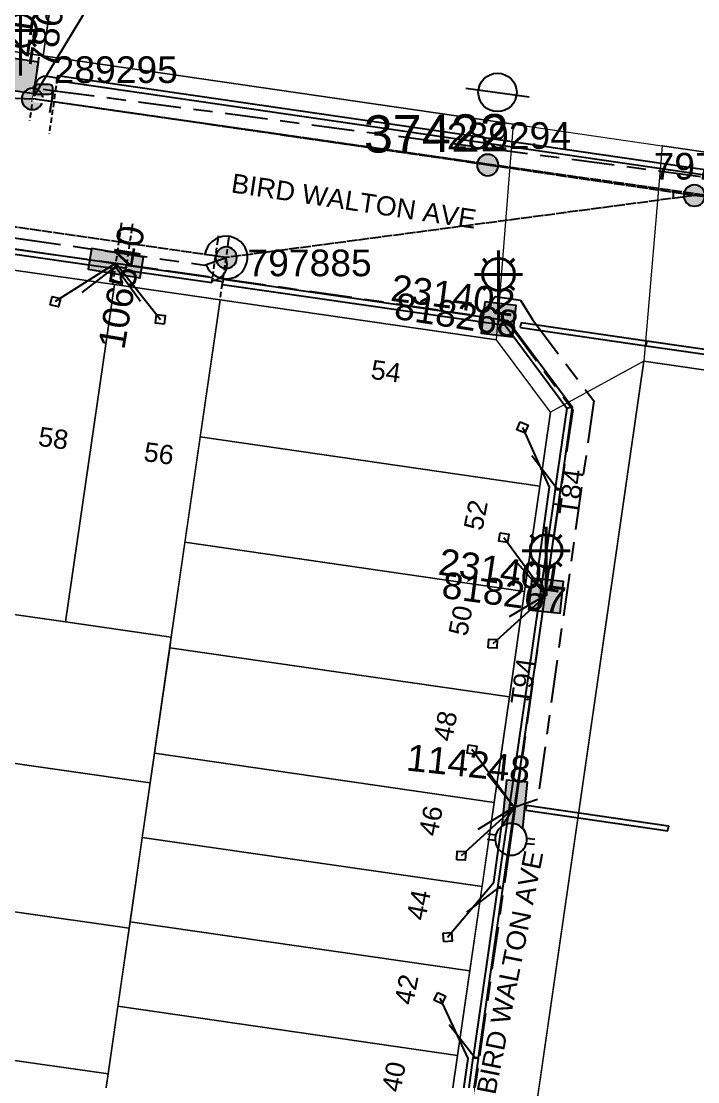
# Model space of a CAD drawing. Header units: metres. Extents: x 300545 to 301772, y 6244522 to 6246099.
# Drawn here: x 301092.1 to 301155.6, y 6245140.1 to 6245239.6 of the extents above; entities that cross this region are included whole.
import ezdxf
from ezdxf.enums import TextEntityAlignment as Align

# ---------------------------------------------------------------- set-up
doc = ezdxf.new("R2010")
doc.units = ezdxf.units.M
for name, pattern in [('Cable Exist OH', [1, 1, 0]), ('Cable Exist UG', [8.2, 4, -1.2, 1.8, -1.2]), ('Dash', [5, 3, -2]), ('DASHED', [0.75, 0.5, -0.25])]:
    doc.linetypes.add(name, pattern=pattern)
doc.layers.get('0').update_dxf_attribs({"color": 6})
for name, color, linetype, lineweight in [('Cadastre Developer_SP_EXT', 9, 'Continuous', 5), ('Cadastre Land Parcels_SP_EXT', 9, 'Continuous', 5), ('Cadastre Roads_SP_EXT', 9, 'Continuous', 5)]:
    doc.layers.add(name, color=color, linetype=linetype, lineweight=lineweight)
for name, color, linetype in [('Duct_SP_EXT', 7, 'Continuous'), ('Equip_HV_EXT', 7, 'Continuous'), ('Equip_LV_EXT', 7, 'Continuous'), ('Equip_SP_HV_EXT', 7, 'Continuous'), ('Equip_SP_SL_EXT', 7, 'Continuous'), ('Mains_HV_EXT', 7, 'Continuous'), ('Mains_LV_EXT', 7, 'Continuous'), ('Mains_LV_SL_EXT', 7, 'Continuous'), ('Services_SP_EXT', 7, 'Continuous'), ('SupportsOH_SP_TR_HV_LV_SL_EXT', 7, 'Continuous'), ('SupportsUG_SP_LV_EXT', 7, 'Continuous'), ('SupportsUG_SP_LV_SL_EXT', 7, 'Continuous'), ('Trench_SP_EXT', 7, 'Continuous')]:
    doc.layers.add(name, color=color, linetype=linetype)
doc.layers.add('UNKNOWN_FEATURES', color=1, linetype='DASHED', plot=False)
doc.styles.add('COLUMN_LABEL', font='arial.ttf')
doc.styles.add('HVSW_LABEL', font='arial.ttf')
doc.styles.add('iecARIAL', font='arial.ttf', dxfattribs={"height": 2})
doc.styles.add('POLE_LABEL', font='arial.ttf')
doc.styles.get("Standard").update_dxf_attribs({"font": 'arial.ttf'})

# ---------------------------------------------------------------- blocks, each defined once
blk = doc.blocks.new('COLUMN_EXT')
blk.add_hatch(color=256).paths.add_polyline_path([(-1.485, 1.485), (-1.485, -1.485), (1.485, -1.485), (1.485, 1.485)])
blk.add_lwpolyline([(-1.485, -1.485), (1.485, -1.485), (1.485, 1.485), (-1.485, 1.485)], close=True)
for tag, height, style, flags, p in [('ASSET_NUM', 2.5, 'COLUMN_LABEL', 8, (2, 2)), ('STRUCTURE_PLANT_NUMBER', 0.2, 'POLE_LABEL', 9, (1.813, 0.031)), ('STREET_CODE', 0.2, 'COLUMN_LABEL', 9, (1.813, -0.2))]:
    blk.add_attdef(tag, text='', height=height, dxfattribs=dict(style=style, flags=flags)).set_placement(p, align=Align.MIDDLE_LEFT)
at = {"flags": 9}
for tag, p in [('OWNED_BY', (1.813, -0.6)), ('STATE', (1.813, -0.8)), ('COLUMN_TYPE', (1.813, -0.4)), ('USAGE', (1.813, -1)), ('STREETNAME', (1.813, -1.6)), ('SUBURB', (1.813, -1.8)), ('LEGEND', (1.813, -1.2)), ('LOCATION', (1.813, -1.4)), ('NOTES', (1.813, -2))]:
    blk.add_attdef(tag, text='', height=0.2, dxfattribs=at).set_placement(p, align=Align.MIDDLE_LEFT)
at = {"flags": 1}
blk.add_attdef('Z', (1.813, -2.351), '', height=0.2, dxfattribs=at)
blk = doc.blocks.new('PILLAR_EXT')
blk.add_hatch(color=256).paths.add_polyline_path([(-2.475, 0.99), (-2.475, -0.99), (2.475, -0.99), (2.475, 0.99)])
blk.add_lwpolyline([(-2.475, -0.99), (2.475, -0.99), (2.475, 0.99), (-2.475, 0.99)], close=True)
at = {"style": 'iecARIAL', "flags": 8}
blk.add_attdef('ASSET_NUM', (1.5, 3.5), '', height=2.5, dxfattribs=at)
for tag, p, flags in [('OWNED_BY', (0, -0.2), 9), ('STATE', (0, -0.4), 9), ('SUPPORT_TYPE', (0, -0.6), 9), ('USAGE', (0, -0.8), 9), ('LEGEND', (0, -1), 9), ('STREETNAME', (0, -1.8), 9), ('SUBURB', (0, -2), 1), ('LOCATION', (0, -1.2), 9), ('NOTES', (0, -1.4), 9), ('PARENT', (0, -1.6), 9)]:
    blk.add_attdef(tag, p, '', height=0.2, dxfattribs=dict(flags=flags))
blk = doc.blocks.new('SL_LANTERN_EXT')
at = {"lineweight": 40}
for p, q in [((0, 1.968), (0, 6.468)), ((-1.459, 5.676), (-1.061, 5.278)), ((1.458, 5.676), (1.06, 5.278)), ((-2.25, 4.218), (2.25, 4.218)), ((-1.459, 2.759), (-1.061, 3.157)), ((1.458, 2.759), (1.06, 3.157)), ((0, 0), (0, 2.721))]:
    blk.add_line(p, q, dxfattribs=at)
blk.add_circle((0, 4.218), 1.5, dxfattribs=at)
at = {"style": 'iecARIAL', "flags": 8}
blk.add_attdef('ASSET_NUM', (1.5, 1.5), '', height=2.5, dxfattribs=at)
for tag, p, height, flags in [('CONSTRUCTED_VOLTAGE', (0.981, -0.653), 0.2, 9), ('CONTROL_TYPE', (0.981, -0.853), 0.2, 9), ('LANTERN_PURPOSE', (0.981, -1.053), 0.2, 9), ('LNUMBER', (2.181, -3.253), 2.5, 8), ('OPERATING_VOLTAGE', (0.981, -1.653), 0.2, 9), ('ORIENTATION', (0.981, -1.853), 0.2, 9), ('OWNED_BY', (0.981, -2.053), 0.2, 9), ('LANTERN_TYPE', (0.981, -1.253), 0.2, 9), ('NO_PHASES', (0.981, -1.453), 0.2, 9), ('STATE', (0.981, -2.253), 0.2, 9), ('CEXIST', (0.981, -2.653), 0.2, 9), ('CNEW', (0.981, -2.853), 0.2, 9), ('CNUMBER', (0.981, -3.053), 0.2, 9), ('USAGE', (0.981, -2.453), 0.2, 9), ('CREMOVE', (0.981, -3.253), 0.2, 9), ('CREPLACE', (0.981, -3.453), 0.2, 9), ('LKINGHEIGHT', (0.981, -3.653), 0.2, 9), ('LBRACKET', (0.981, -3.853), 0.2, 9), ('LBRACKETVOCAB', (0.981, -4.053), 0.2, 9), ('LCATEGORY', (0.981, -4.253), 0.2, 9), ('LCHARGE1', (0.981, -4.453), 0.2, 9), ('LCHARGE1PERCENT', (0.981, -4.653), 0.2, 9), ('LCHARGE2', (0.981, -4.853), 0.2, 9), ('LCHARGE2PERCENT', (0.981, -5.053), 0.2, 9), ('LCHARGE3', (0.981, -5.253), 0.2, 9), ('LCHARGE3PERCENT', (0.981, -5.453), 0.2, 9), ('LEXIST', (0.981, -5.653), 0.2, 9), ('LLAMP', (0.981, -5.853), 0.2, 9), ('LLAMPVOCAB', (0.981, -6.053), 0.2, 9), ('LMAST', (0.981, -6.253), 0.2, 9), ('LMASTVOCAB', (0.981, -6.453), 0.2, 9), ('LNEW', (0.981, -6.653), 0.2, 9), ('LANTNUMBER', (0.981, -6.853), 0.2, 9), ('LOUTREACH', (0.981, -7.253), 0.2, 9), ('LOUTREACHVOCAB', (0.981, -7.453), 0.2, 9), ('LRATECODE', (0.981, -7.653), 0.2, 9), ('LREMOVE', (0.981, -7.853), 0.2, 9), ('LREPLACE', (0.981, -8.053), 0.2, 9), ('LTYPE', (0.981, -8.253), 0.2, 9), ('LTYPEVOCAB', (0.981, -8.453), 0.2, 9), ('LEGEND', (0.981, -8.653), 0.2, 9), ('LOCATION', (0.981, -8.853), 0.2, 9), ('NOTES', (0.981, -9.053), 0.2, 9), ('STREETNAME', (0.981, -9.253), 0.2, 9), ('SUBURB', (0.981, -9.453), 0.2, 1)]:
    blk.add_attdef(tag, p, '', height=height, dxfattribs=dict(flags=flags))
blk = doc.blocks.new('CCP_EXT')
at = {"flags": 9}
for tag, p in [('STATE', (0, -1.8)), ('USAGE', (0, -1.2)), ('LEGEND', (0, -1.4)), ('LIFE_SUPPORT', (0, -1.6)), ('NOTES', (0, -2))]:
    blk.add_attdef(tag, text='', height=0.2, dxfattribs=at).set_placement(p, align=Align.MIDDLE_LEFT)
blk.add_wipeout([(0, 0.566), (0.566, 0), (0, -0.566), (-0.566, 0)])
blk.add_lwpolyline([(-0.566, 0), (0, 0.566), (0.566, 0), (0, -0.566), (-0.566, 0)])
at = {"flags": 1}
blk.add_attdef('Z', (0, 0), '', height=0.2, dxfattribs=at)
at = {"flags": 9}
for tag, p in [('CCP_TYPE', (0, 0)), ('OPERATING_VOLTAGE', (0, -0.6)), ('ORIENTATION', (0, -0.8)), ('OWNED_BY', (0, -1)), ('CONSTRUCTED_VOLTAGE', (0, -0.2)), ('NO_PHASES', (0, -0.4))]:
    blk.add_attdef(tag, text='', height=0.2, dxfattribs=at).set_placement(p, align=Align.MIDDLE_LEFT)
blk = doc.blocks.new('POLE_EXT')
blk.add_hatch(color=256).paths.add_polyline_path([(-1, 0, 1), (1, 0, 1)])
blk.add_lwpolyline([(-1, 0, 1), (1, 0, 1)], format="xyb", close=True)
for tag, height, flags, p in [('pNumber', 2.5, 8, (-17.84, 2.067)), ('OWNED_BY', 0.2, 9, (1.355, -0.4)), ('SPECIAL_USE', 0.2, 9, (1.355, -0.8)), ('STATE', 0.2, 9, (1.355, -1)), ('PARENT', 0.2, 9, (1.355, -0.6)), ('cLV', 0.2, 9, (1.355, -1.4)), ('cHV', 0.2, 9, (1.355, -2)), ('hDepth', 0.2, 9, (1.355, -1.6)), ('hDia', 0.2, 9, (1.355, -1.8)), ('USAGE', 0.2, 9, (1.355, -1.2)), ('LBRACKET', 0.2, 9, (1.355, -2.2)), ('LExisting', 0.2, 9, (1.355, -2.4)), ('LANTNUMBER', 0.2, 9, (1.355, -2.6)), ('LOther', 0.2, 9, (1.355, -2.8)), ('LRemove', 0.2, 9, (1.355, -3)), ('cLinedev', 0.2, 9, (1.355, -3.4)), ('pExisting', 0.2, 9, (1.355, -3.8)), ('LEGEND', 0.2, 9, (1.355, -3.2)), ('LOCATION', 0.2, 9, (1.355, -3.6)), ('PFNUMBER', 0.2, 9, (1.355, -4)), ('pFooting', 0.2, 9, (1.355, -4.4)), ('pNew', 0.2, 9, (1.355, -4.6)), ('pRelocate', 0.2, 9, (1.355, -5)), ('NEWPFNUMBER', 0.2, 9, (1.355, -4.2)), ('cspan', 0.2, 9, (1.355, -6)), ('pRemove', 0.2, 9, (1.355, -5.2)), ('pReplace', 0.2, 9, (1.355, -5.4)), ('pStay', 0.2, 9, (1.355, -5.6)), ('pType', 0.2, 9, (1.355, -5.8)), ('STREETNAME', 0.2, 9, (1.355, -6.2)), ('SUBURB', 0.2, 9, (1.355, -6.4)), ('OPERATED_BY', 0.2, 9, (1.355, -7.014)), ('NOTES', 0.2, 9, (1.355, -6.6)), ('MAINTAINED_BY', 0.2, 9, (1.355, -6.814))]:
    blk.add_attdef(tag, text='', height=height, dxfattribs=dict(flags=flags)).set_placement(p, align=Align.MIDDLE_LEFT)
at = {"style": 'POLE_LABEL'}
for tag, height, flags, p in [('ASSET_NUM', 2.5, 8, (2, 2)), ('STRUCTURE_PLANT_NUMBER', 0.2, 9, (1.355, 0.028)), ('STREET_CODE', 0.2, 9, (1.355, -0.2))]:
    blk.add_attdef(tag, text='', height=height, dxfattribs=dict(at, flags=flags)).set_placement(p, align=Align.MIDDLE_LEFT)
at = {"flags": 1}
blk.add_attdef('Z', (1.355, -7.328), '', height=0.2, dxfattribs=at)
blk = doc.blocks.new('HV_STJ_EXT')
h = blk.add_hatch(color=256)
edge = h.paths.add_edge_path()
edge.add_ellipse((-0.586, 0.131), major_axis=(0.226, 0.226), ratio=1, start_angle=44.99996, end_angle=135)
edge.add_line((-0.906, 0.131), (-0.906, -0.131))
edge.add_ellipse((-0.586, -0.131), major_axis=(0.226, 0.226), ratio=1, start_angle=134.99996, end_angle=225)
edge.add_line((-0.586, -0.451), (0.586, -0.451))
edge.add_ellipse((0.586, -0.131), major_axis=(-0.226, 0.226), ratio=1, start_angle=134.99996, end_angle=225)
edge.add_line((0.906, -0.131), (0.906, 0.131))
edge.add_ellipse((0.586, 0.131), major_axis=(-0.226, 0.226), ratio=1, start_angle=224.99996, end_angle=315)
edge.add_line((0.586, 0.451), (-0.586, 0.451))
blk.add_lwpolyline([(-0.906, 0.131), (-0.906, -0.131, 0.414214), (-0.586, -0.451), (0.586, -0.451, 0.414214), (0.906, -0.131), (0.906, 0.131, 0.414214), (0.586, 0.451), (-0.586, 0.451, 0.414214)], format="xyb", close=True)
for tag, flags, p in [('ORIENTATION', 9, (1.5, 0)), ('Z', 1, (1.5, -0.8)), ('USAGE', 9, (1.5, -0.2)), ('LEGEND', 9, (1.5, -0.4)), ('NOTES', 9, (1.5, -0.6))]:
    blk.add_attdef(tag, text='', height=0.2, dxfattribs=dict(flags=flags)).set_placement(p, align=Align.MIDDLE_LEFT)
blk = doc.blocks.new('LV_UG_LINKS_OPEN_EXT')
blk.add_wipeout([(-0.249, 1.473), (-0.432, 1.43), (-0.608, 1.365), (-0.774, 1.278), (-0.928, 1.171), (-1.067, 1.045), (-1.19, 0.903), (-1.294, 0.747), (-1.377, 0.579), (-1.439, 0.402), (-1.478, 0.218), (-1.494, 0.031), (-1.486, -0.156), (-1.455, -0.341), (-1.4, -0.521), (-1.324, -0.692), (-1.227, -0.853), (-1.11, -1), (-0.976, -1.131), (-0.827, -1.244), (-0.664, -1.338), (-0.491, -1.411), (-0.311, -1.461), (-0.125, -1.489), (0.062, -1.493), (0.249, -1.473), (0.432, -1.43), (0.608, -1.365), (0.774, -1.278), (0.928, -1.171), (1.067, -1.045), (1.19, -0.903), (1.294, -0.747), (1.377, -0.579), (1.439, -0.402), (1.478, -0.218), (1.494, -0.031), (1.486, 0.156), (1.455, 0.341), (1.4, 0.521), (1.324, 0.692), (1.227, 0.853), (1.11, 1), (0.976, 1.131), (0.827, 1.244), (0.664, 1.338), (0.491, 1.411), (0.311, 1.461), (0.125, 1.489), (-0.062, 1.493)])
for p, q in [((-0.249, 1.473), (-0.249, 2.22)), ((0.249, 1.473), (0.249, 2.22)), ((-0.249, -1.473), (-0.249, -2.22)), ((0.249, -1.473), (0.249, -2.22))]:
    blk.add_line(p, q)
blk.add_lwpolyline([(0, -1.494, 1), (0, 1.494, 1)], format="xyb", close=True)
at = {"flags": 9}
for tag, p in [('ACTUAL_STATUS', (0, 0)), ('OPERATING_VOLTAGE', (0, -0.6)), ('ORIENTATION', (0, -0.8)), ('STATE', (0, -1)), ('CONSTRUCTED_VOLTAGE', (0, -0.2)), ('NO_PHASES', (0, -0.4)), ('SWITCH_TYPE', (0, -1.2)), ('USAGE', (0, -1.4)), ('NOTES', (0, -1.6))]:
    blk.add_attdef(tag, text='', height=0.2, dxfattribs=at).set_placement(p, align=Align.MIDDLE_LEFT)
at = {"flags": 1}
blk.add_attdef('Z', (0, 0), '', height=0.2, dxfattribs=at)
blk = doc.blocks.new('HV_ABS_CLOSED_EXT')
blk.add_line((-3, 6.875), (3, 6.875))
blk.add_circle((0, 6.875), 1.8)
at = {"style": 'HVSW_LABEL'}
for tag, height, flags, p in [('ASSET_NUM', 3.5, 8, (2, 2)), ('STREET_CODE', 0.2, 9, (0, -0.2))]:
    blk.add_attdef(tag, text='', height=height, dxfattribs=dict(at, flags=flags)).set_placement(p, align=Align.MIDDLE_LEFT)
at = {"flags": 1}
blk.add_attdef('Z', (0, 0), '', height=0.2, dxfattribs=at)
at = {"flags": 9}
for tag, p in [('ACTUAL_STATUS', (0, -0.4)), ('OPERATING_VOLTAGE', (0, -1)), ('CONSTRUCTED_VOLTAGE', (0, -0.6)), ('NO_PHASES', (0, -0.8)), ('ORIENTATION', (0, -1.2)), ('OWNED_BY', (0, -1.4)), ('STATE', (0, -1.6)), ('SWITCH_TYPE', (0, -1.8)), ('USAGE', (0, -2)), ('STREETNAME', (0, -2.6)), ('SUBURB', (0, -2.8)), ('LEGEND', (0, -2.2)), ('LOCATION', (0, -2.4)), ('NOTES', (0, -3))]:
    blk.add_attdef(tag, text='', height=0.2, dxfattribs=at).set_placement(p, align=Align.MIDDLE_LEFT)
blk = doc.blocks.new('End Shackle_EXT')
at = {"flags": 9}
for tag, p in [('OWNED_BY', (0, -1)), ('STATE', (0, -1.2)), ('USAGE', (0, -1.4)), ('NOTES', (0, -1.6))]:
    blk.add_attdef(tag, text='', height=0.2, dxfattribs=at).set_placement(p, align=Align.MIDDLE_LEFT)
blk.add_wipeout([(0, 0.253), (1.815, 0.253), (1.815, -0.253), (0, -0.253)])
blk.add_line((1.815, -1), (1.815, 1))
at = {"flags": 1}
blk.add_attdef('Z', (0, 0), '', height=0.2, dxfattribs=at)
at = {"flags": 9}
for tag, p in [('CONNECTOR_TYPE', (0, 0)), ('OPERATING_VOLTAGE', (0, -0.6)), ('ORIENTATION', (0, -0.8)), ('CONSTRUCTED_VOLTAGE', (0, -0.2)), ('NO_PHASES', (0, -0.4))]:
    blk.add_attdef(tag, text='', height=0.2, dxfattribs=at).set_placement(p, align=Align.MIDDLE_LEFT)

msp = doc.modelspace()

# ---------------------------------------------------------------- linework, layer by layer
at = {"layer": 'Cadastre Developer_SP_EXT', "linetype": 'Dash'}
msp.add_lwpolyline([(301284.846, 6245165.88, -0.015358), (301148.376, 6245430.831)], format="xyb", dxfattribs=at)
at = {"layer": 'Cadastre Land Parcels_SP_EXT', "linetype": 'Continuous'}
for points in [[(301115.92, 6245387.098), (301108.239, 6245388.208), (301036.272, 6245398.601), (301014.504, 6245247.87), (301059.93, 6245241.309), (301086.803, 6245237.428), (301094.15, 6245236.366), (301115.92, 6245387.098)], [(301169.311, 6245289.648), (301148.853, 6245326.379), (301119.362, 6245386.599), (301115.92, 6245387.098), (301094.15, 6245236.366), (301138.284, 6245229.933), (301152.223, 6245227.911), (301158.256, 6245227.035), (301169.311, 6245289.648)], [(301100.839, 6245214.897), (301090.947, 6245216.324), (301086.361, 6245184.66), (301096.255, 6245183.232), (301100.839, 6245214.897)], [(301110.751, 6245213.468), (301100.839, 6245214.897), (301096.255, 6245183.232), (301106.164, 6245181.801), (301110.751, 6245213.468)], [(301141.76, 6245202.91), (301136.686, 6245209.711), (301110.751, 6245213.468), (301108.887, 6245200.602), (301140.758, 6245195.983), (301141.76, 6245202.91)], [(301190.284, 6245201.916), (301150.525, 6245207.706), (301107.421, 6244909.211), (301147.239, 6244903.453), (301168.733, 6245052.713), (301190.284, 6245201.916)], [(301140.758, 6245195.983), (301108.887, 6245200.602), (301107.453, 6245190.705), (301139.328, 6245186.085), (301140.758, 6245195.983)], [(301139.328, 6245186.085), (301107.453, 6245190.705), (301106.164, 6245181.801), (301106.02, 6245180.808), (301137.898, 6245176.188), (301139.328, 6245186.085)], [(301106.164, 6245181.801), (301096.255, 6245183.232), (301086.361, 6245184.66), (301073.868, 6245186.463), (301071.88, 6245172.747), (301104.186, 6245168.145), (301106.164, 6245181.801)], [(301137.898, 6245176.188), (301106.02, 6245180.808), (301104.587, 6245170.911), (301136.466, 6245166.291), (301137.898, 6245176.188)], [(301104.186, 6245168.145), (301071.88, 6245172.747), (301069.903, 6245159.091), (301102.208, 6245154.489), (301104.186, 6245168.145)], [(301136.466, 6245166.291), (301104.587, 6245170.911), (301104.186, 6245168.145), (301103.443, 6245163.013), (301135.326, 6245158.4), (301136.466, 6245166.291)], [(301135.326, 6245158.4), (301103.443, 6245163.013), (301102.294, 6245155.086), (301134.181, 6245150.477), (301135.326, 6245158.4)], [(301102.208, 6245154.489), (301069.903, 6245159.091), (301067.927, 6245145.436), (301100.23, 6245140.832), (301102.208, 6245154.489)], [(301134.181, 6245150.477), (301102.294, 6245155.086), (301102.208, 6245154.489), (301101.146, 6245147.157), (301133.034, 6245142.537), (301134.181, 6245150.477)], [(301133.034, 6245142.537), (301101.146, 6245147.157), (301100.23, 6245140.832), (301099.926, 6245138.736), (301131.815, 6245134.094), (301133.034, 6245142.537)], [(301100.23, 6245140.832), (301067.927, 6245145.436), (301065.951, 6245131.778), (301098.252, 6245127.177), (301100.23, 6245140.832)]]:
    msp.add_lwpolyline(points, close=True, dxfattribs=at)
at = {"layer": 'Cadastre Roads_SP_EXT', "linetype": 'Continuous'}
msp.add_lwpolyline([(301212.858, 6245209.237), (301208.15, 6245219.803), (301172.385, 6245224.988), (301158.256, 6245227.035), (301152.223, 6245227.911), (301150.525, 6245207.706), (301190.284, 6245201.916), (301217.847, 6245198.04), (301212.858, 6245209.237)], close=True, dxfattribs=at)
at = {"layer": 'Duct_SP_EXT'}
for p, q in [((301095.423, 6245234.037), (301095.458, 6245234.275)), ((301095.492, 6245234.512), (301095.458, 6245234.275)), ((301100.925, 6245216.845), (301085.3, 6245219.099)), ((301100.857, 6245216.37), (301085.232, 6245218.623)), ((301100.925, 6245216.845), (301100.891, 6245216.608)), ((301101.945, 6245216.698), (301101.911, 6245216.46)), ((301110.037, 6245215.531), (301101.945, 6245216.698)), ((301100.857, 6245216.37), (301100.891, 6245216.608)), ((301101.877, 6245216.223), (301101.911, 6245216.46)), ((301109.968, 6245215.056), (301101.877, 6245216.223)), ((301109.968, 6245215.056), (301110.002, 6245215.294)), ((301110.037, 6245215.531), (301110.002, 6245215.294)), ((301110.96, 6245214.912), (301110.994, 6245215.15)), ((301110.96, 6245214.912), (301136.838, 6245211.164)), ((301111.029, 6245215.388), (301110.994, 6245215.15)), ((301111.029, 6245215.388), (301136.907, 6245211.639)), ((301136.838, 6245211.164), (301136.872, 6245211.401)), ((301136.838, 6245211.164), (301136.872, 6245211.401)), ((301136.838, 6245211.164), (301137.494, 6245211.069)), ((301136.907, 6245211.639), (301136.872, 6245211.401)), ((301136.907, 6245211.639), (301136.872, 6245211.401)), ((301136.907, 6245211.639), (301137.76, 6245211.515)), ((301137.494, 6245211.069), (301137.627, 6245211.292)), ((301137.494, 6245211.069), (301143.291, 6245203.299)), ((301137.76, 6245211.515), (301137.627, 6245211.292)), ((301137.76, 6245211.515), (301143.795, 6245203.427)), ((301138.93, 6245210.872), (301138.964, 6245211.109)), ((301138.93, 6245210.872), (301150.735, 6245209.151)), ((301138.999, 6245211.347), (301138.964, 6245211.109)), ((301138.999, 6245211.347), (301150.804, 6245209.626)), ((301150.735, 6245209.151), (301150.77, 6245209.388)), ((301150.735, 6245209.151), (301159.526, 6245207.871)), ((301150.804, 6245209.626), (301150.77, 6245209.388)), ((301150.804, 6245209.626), (301159.595, 6245208.346)), ((301143.291, 6245203.299), (301142.203, 6245195.774)), ((301143.795, 6245203.427), (301142.678, 6245195.705)), ((301143.291, 6245203.299), (301143.543, 6245203.363)), ((301143.795, 6245203.427), (301143.543, 6245203.363)), ((301142.203, 6245195.774), (301142.19, 6245195.68)), ((301142.203, 6245195.774), (301142.441, 6245195.74)), ((301142.19, 6245195.68), (301141.991, 6245194.306)), ((301142.19, 6245195.68), (301142.427, 6245195.646)), ((301142.19, 6245195.68), (301142.427, 6245195.646)), ((301142.665, 6245195.611), (301142.427, 6245195.646)), ((301142.665, 6245195.611), (301142.427, 6245195.646)), ((301142.678, 6245195.705), (301142.441, 6245195.74)), ((301142.665, 6245195.611), (301142.466, 6245194.237)), ((301142.678, 6245195.705), (301142.665, 6245195.611)), ((301141.991, 6245194.306), (301140.773, 6245185.877)), ((301142.466, 6245194.237), (301141.248, 6245185.808)), ((301141.991, 6245194.306), (301141.991, 6245194.306)), ((301141.991, 6245194.306), (301142.229, 6245194.272)), ((301141.991, 6245194.306), (301142.229, 6245194.272)), ((301142.466, 6245194.237), (301142.229, 6245194.272)), ((301142.466, 6245194.237), (301142.229, 6245194.272)), ((301142.466, 6245194.237), (301142.466, 6245194.237)), ((301140.773, 6245185.877), (301140.757, 6245185.769)), ((301140.773, 6245185.877), (301141.011, 6245185.842)), ((301141.248, 6245185.808), (301141.011, 6245185.842)), ((301140.757, 6245185.769), (301139.343, 6245175.979)), ((301141.233, 6245185.7), (301139.818, 6245175.911)), ((301140.757, 6245185.769), (301140.995, 6245185.734)), ((301140.757, 6245185.769), (301140.995, 6245185.734)), ((301141.233, 6245185.7), (301140.995, 6245185.734)), ((301141.233, 6245185.7), (301140.995, 6245185.734)), ((301141.248, 6245185.808), (301141.233, 6245185.7)), ((301139.343, 6245175.979), (301137.911, 6245166.082)), ((301139.818, 6245175.911), (301138.386, 6245166.013)), ((301139.343, 6245175.979), (301139.58, 6245175.945)), ((301139.818, 6245175.911), (301139.58, 6245175.945)), ((301137.911, 6245166.082), (301137.873, 6245165.819)), ((301137.911, 6245166.082), (301138.148, 6245166.047)), ((301138.386, 6245166.013), (301138.148, 6245166.047)), ((301138.386, 6245166.013), (301138.348, 6245165.75)), ((301139.496, 6245166.031), (301139.462, 6245165.793)), ((301137.873, 6245165.819), (301138.11, 6245165.785)), ((301137.873, 6245165.819), (301138.11, 6245165.785)), ((301138.348, 6245165.75), (301138.11, 6245165.785)), ((301138.348, 6245165.75), (301138.11, 6245165.785)), ((301139.428, 6245165.556), (301139.462, 6245165.793)), ((301152.836, 6245164.108), (301152.802, 6245163.871)), ((301152.767, 6245163.633), (301152.802, 6245163.871)), ((301136.783, 6245158.272), (301134.487, 6245142.383)), ((301137.258, 6245158.204), (301134.962, 6245142.315)), ((301136.783, 6245158.272), (301137.02, 6245158.238)), ((301136.783, 6245158.272), (301137.02, 6245158.238)), ((301137.258, 6245158.204), (301137.02, 6245158.238)), ((301137.258, 6245158.204), (301137.02, 6245158.238)), ((301134.479, 6245142.328), (301133.229, 6245133.349)), ((301134.954, 6245142.261), (301133.704, 6245133.282)), ((301134.487, 6245142.383), (301134.479, 6245142.328)), ((301134.479, 6245142.328), (301134.717, 6245142.294)), ((301134.487, 6245142.383), (301134.724, 6245142.349)), ((301134.487, 6245142.383), (301134.724, 6245142.349)), ((301134.954, 6245142.261), (301134.717, 6245142.294)), ((301134.962, 6245142.315), (301134.724, 6245142.349)), ((301134.962, 6245142.314), (301134.724, 6245142.349)), ((301134.962, 6245142.314), (301134.954, 6245142.261))]:
    msp.add_line(p, q, dxfattribs=at)
at = {"layer": 'Mains_HV_EXT', "linetype": 'Cable Exist OH'}
for points in [[(301111.331, 6245217.428), (301026.847, 6245229.617), (301026.826, 6245229.62)], [(301155.239, 6245223.255), (301135.864, 6245226.113)], [(301155.259, 6245223.252), (301111.322, 6245217.427)], [(301190.027, 6245218.472), (301155.259, 6245223.252), (301155.239, 6245223.255)]]:
    msp.add_lwpolyline(points, dxfattribs=at)
at = {"layer": 'Mains_HV_EXT', "linetype": 'Continuous'}
for points in [[(301153.273, 6245223.545, 0.074639), (301153.287, 6245222.991)], [(301113.321, 6245217.692, 0.862845), (301109.329, 6245217.717)], [(301109.437, 6245216.759, 0.900696), (301113.305, 6245217.69)]]:
    msp.add_lwpolyline(points, format="xyb", dxfattribs=at)
at = {"layer": 'Mains_LV_EXT', "linetype": 'Cable Exist UG'}
msp.add_lwpolyline([(301141.228, 6245185.748), (301138.461, 6245166.042)], dxfattribs=at)
at = {"layer": 'Services_SP_EXT'}
for points in [[(301093.152, 6245232.321), (301103.05, 6245248.748)], [(300911.271, 6245239.461), (301093.152, 6245232.321)]]:
    msp.add_lwpolyline(points, dxfattribs=at)
at = {"layer": 'Trench_SP_EXT', "linetype": 'Cable Exist UG'}
for points in [[(301095.458, 6245234.275), (301094.543, 6245234.412), (301094.543, 6245234.412, 0.399812), (301093.444, 6245233.7), (301093.444, 6245233.7), (301093.165, 6245232.365)], [(301110.001, 6245215.274, 0.532645), (301111.242, 6245217.441)]]:
    msp.add_lwpolyline(points, format="xyb", dxfattribs=at)
for points in [[(301100.94, 6245216.601), (301097.44, 6245213.912)], [(301100.914, 6245216.625), (301101.787, 6245216.478)], [(301100.942, 6245216.6), (301103.491, 6245213.042)], [(301110.994, 6245215.15), (301110.003, 6245215.293)], [(301142.427, 6245195.646), (301139.792, 6245199.081)], [(301141.31, 6245185.759), (301138.176, 6245189.291)], [(301141.31, 6245185.759), (301137.268, 6245183.36)], [(301138.336, 6245165.861), (301135.404, 6245169.459)], [(301138.336, 6245165.861), (301134.561, 6245163.518)], [(301137.048, 6245158.428), (301133.463, 6245155.653)], [(301134.713, 6245142.269), (301131.954, 6245145.755)]]:
    msp.add_lwpolyline(points, dxfattribs=at)
at = {"layer": 'UNKNOWN_FEATURES'}
for points in [[(301093.729, 6245236.244), (301092.859, 6245230.265)], [(301095.463, 6245234.274), (301094.701, 6245229.029)], [(301100.686, 6245214.91), (301100.895, 6245216.359), (301101.473, 6245220.368), (301101.526, 6245220.733)], [(301102.515, 6245220.59), (301102.463, 6245220.226), (301101.884, 6245216.216)], [(301110.575, 6245219.457), (301110.523, 6245219.098), (301109.945, 6245215.088)], [(301111.565, 6245219.314), (301111.513, 6245218.955), (301110.935, 6245214.946), (301110.722, 6245213.471)]]:
    msp.add_lwpolyline(points, dxfattribs=at)

# ---------------------------------------------------------------- block references
at = {"layer": 'Equip_HV_EXT'}
msp.add_blockref('HV_STJ_EXT', (301094.133, 6245233.225), dxfattribs=at)
at = {"layer": 'Equip_SP_HV_EXT'}
ref = msp.add_blockref('HV_ABS_CLOSED_EXT', (301135.864, 6245226.112), dxfattribs=dict(at, rotation=352.3331956990314))
ref.add_attrib('ASSET_NUM', '37422', dxfattribs={"layer": '0', "height": 3.5, "rotation": 0.60991, "style": 'HVSW_LABEL'}).set_placement((301137.864, 6245226.362), align=Align.BOTTOM_RIGHT)
at = {"layer": 'Equip_SP_SL_EXT'}
ref = msp.add_blockref('SL_LANTERN_EXT', (301092.01, 6245234.507), dxfattribs=at)
ref.add_attrib('ASSET_NUM', '217798', dxfattribs={"layer": '0', "height": 2.5, "rotation": 81.88935, "style": 'iecARIAL'}).set_placement((301093.51, 6245236.007), align=Align.BOTTOM_LEFT)
ref = msp.add_blockref('SL_LANTERN_EXT', (301136.885, 6245211.634), dxfattribs=at)
ref.add_attrib('ASSET_NUM', '231402', dxfattribs={"layer": '0', "height": 2.5, "rotation": 352.65345, "style": 'iecARIAL'}).set_placement((301138.385, 6245213.134), align=Align.MIDDLE_RIGHT)
ref = msp.add_blockref('SL_LANTERN_EXT', (301141.334, 6245185.698), dxfattribs=at)
ref.add_attrib('ASSET_NUM', '231401', dxfattribs={"layer": '0', "height": 2.5, "rotation": 351.45205, "style": 'iecARIAL'}).set_placement((301142.834, 6245187.198), align=Align.MIDDLE_RIGHT)
at = {"layer": 'SupportsOH_SP_TR_HV_LV_SL_EXT'}
ref = msp.add_blockref('POLE_EXT', (301093.128, 6245232.319), dxfattribs=at)
ref.add_attrib('ASSET_NUM', '289295', dxfattribs={"layer": '0', "height": 2.5, "rotation": 359.96364, "style": 'POLE_LABEL'}).set_placement((301095.128, 6245233.069), align=Align.BOTTOM_LEFT)
ref = msp.add_blockref('POLE_EXT', (301135.864, 6245226.113), dxfattribs=at)
ref.add_attrib('ASSET_NUM', '289294', dxfattribs={"layer": '0', "height": 2.5, "rotation": 0.40488, "style": 'POLE_LABEL'}).set_placement((301137.864, 6245226.863), align=Align.BOTTOM_CENTER)
ref = msp.add_blockref('POLE_EXT', (301155.259, 6245223.252), dxfattribs=at)
ref.add_attrib('ASSET_NUM', '797886', dxfattribs={"layer": '0', "height": 2.5, "style": 'POLE_LABEL'}).set_placement((301157.259, 6245224.002), align=Align.BOTTOM_CENTER)
ref = msp.add_blockref('POLE_EXT', (301111.322, 6245217.427), dxfattribs=at)
ref.add_attrib('ASSET_NUM', '797885', dxfattribs={"layer": '0', "height": 2.5, "style": 'POLE_LABEL'}).set_placement((301113.322, 6245218.177), align=Align.TOP_LEFT)
at = {"layer": 'SupportsUG_SP_LV_EXT'}
ref = msp.add_blockref('PILLAR_EXT', (301100.961, 6245216.901), dxfattribs=dict(at, rotation=170.4125665759609))
ref.add_attrib('ASSET_NUM', '106540', dxfattribs={"layer": '0', "height": 2.5, "rotation": 80.41257, "style": 'iecARIAL'}).set_placement((301102.461, 6245220.401), align=Align.MIDDLE_RIGHT)
ref = msp.add_blockref('PILLAR_EXT', (301138.358, 6245165.818), dxfattribs=dict(at, rotation=84.20713148416279))
ref.add_attrib('ASSET_NUM', '114248', dxfattribs={"layer": '0', "height": 2.5, "rotation": 353.96999, "style": 'iecARIAL'}).set_placement((301139.858, 6245169.318), align=Align.MIDDLE_RIGHT)
at = {"layer": 'SupportsUG_SP_LV_SL_EXT'}
ref = msp.add_blockref('COLUMN_EXT', (301092.01, 6245234.507), dxfattribs=dict(at, rotation=351.3332125068733))
ref.add_attrib('ASSET_NUM', '786703', dxfattribs={"layer": '0', "height": 2.5, "rotation": 81.94489, "style": 'COLUMN_LABEL'}).set_placement((301094.01, 6245235.257), align=Align.MIDDLE_LEFT)
ref = msp.add_blockref('COLUMN_EXT', (301136.885, 6245211.634), dxfattribs=dict(at, rotation=263.0990736449598))
ref.add_attrib('ASSET_NUM', '818268', dxfattribs={"layer": '0', "height": 2.5, "rotation": 351.13861, "style": 'COLUMN_LABEL'}).set_placement((301138.885, 6245212.384), align=Align.TOP_RIGHT)
ref = msp.add_blockref('COLUMN_EXT', (301141.334, 6245185.698), dxfattribs=dict(at, rotation=354.0334920453424))
ref.add_attrib('ASSET_NUM', '818267', dxfattribs={"layer": '0', "height": 2.5, "rotation": 352.42257, "style": 'COLUMN_LABEL'}).set_placement((301143.334, 6245186.448), align=Align.TOP_RIGHT)

# ---------------------------------------------------------------- texts
at = {"layer": 'Cadastre Land Parcels_SP_EXT'}
for s, rotation, p in [('54', 352.10516, (301124.811, 6245206.067)), ('58', 352.13446, (301093.601, 6245199.778)), ('56', 352.13595, (301103.502, 6245198.349)), ('52', 78.74116, (301135.348, 6245191.715)), ('50', 78.74116, (301133.918, 6245181.817)), ('48', 78.73006, (301132.487, 6245171.92)), ('46', 78.7458, (301131.127, 6245163.035)), ('44', 78.74003, (301129.984, 6245155.128)), ('42', 78.74407, (301128.838, 6245147.197)), ('40', 78.74736, (301127.655, 6245139.008))]:
    msp.add_text(s, height=1.8, rotation=rotation, dxfattribs=at).set_placement(p)
at = {"layer": 'Cadastre Roads_SP_EXT'}
for rotation, p in [(351.49542, (301111.707, 6245223.555)), (78.74778, (301136.566, 6245138.791))]:
    msp.add_text('BIRD WALTON AVE', height=1.8, rotation=rotation, dxfattribs=at).set_placement(p)
at = {"layer": 'Mains_LV_EXT'}
for s, p in [('T84', (301144.286, 6245193.145)), ('T94', (301139.774, 6245175.389))]:
    msp.add_text(s, height=1.8, rotation=82.00754, dxfattribs=at).set_placement(p)

# ---------------------------------------------------------------- next in the draw order: block references
at = {"layer": 'Services_SP_EXT'}
for p, rotation in [((301095.282, 6245213.296), 32.41256618372766), ((301105.142, 6245211.631), 128.4125664632949), ((301139.121, 6245201.488), 292.3406479164696), ((301137.378, 6245191.138), 306.0334920117655), ((301136.339, 6245181.193), 42.03349196446479), ((301134.386, 6245171.246), 306.2071314418949), ((301133.377, 6245161.297), 42.20713146100472), ((301132.102, 6245153.652), 49.84908768985932), ((301131.374, 6245147.929), 288.6330583096303)]:
    msp.add_blockref('CCP_EXT', p, dxfattribs=dict(at, rotation=rotation))

# ---------------------------------------------------------------- next in the draw order: linework, layer by layer
at = {"layer": 'Cadastre Roads_SP_EXT', "linetype": 'Continuous'}
for points in [[(301138.284, 6245229.933), (301094.15, 6245236.366), (301086.803, 6245237.428), (301084.388, 6245217.269), (301090.947, 6245216.324), (301100.839, 6245214.897), (301110.751, 6245213.468), (301136.686, 6245209.711), (301138.284, 6245229.933)], [(301150.525, 6245207.706), (301141.76, 6245202.91), (301140.758, 6245195.983), (301139.328, 6245186.086), (301137.898, 6245176.188), (301136.466, 6245166.291), (301133.034, 6245142.537), (301128.279, 6245109.609), (301126.849, 6245099.714), (301125.421, 6245089.817), (301123.991, 6245079.922), (301123.001, 6245073.064), (301130.855, 6245071.496), (301150.525, 6245207.706)]]:
    msp.add_lwpolyline(points, close=True, dxfattribs=at)
at = {"layer": 'Mains_HV_EXT', "linetype": 'Cable Exist UG'}
msp.add_lwpolyline([(301069.861, 6245145.854), (301069.754, 6245147.616), (301065.428, 6245150.446), (301065.428, 6245150.446), (301074.613, 6245213.969), (301079.911, 6245217.946), (301080.695, 6245218.536), (301080.695, 6245218.536), (301083.263, 6245220.463), (301091.212, 6245219.317), (301091.826, 6245219.228), (301091.826, 6245219.228), (301109.296, 6245216.709), (301111.322, 6245217.427)], dxfattribs=at)
at = {"layer": 'Mains_LV_EXT', "linetype": 'Cable Exist UG'}
for points in [[(301071.737, 6245186.99), (301072.365, 6245191.351), (301072.365, 6245191.351), (301075.544, 6245213.417), (301083.198, 6245219.395), (301083.198, 6245219.395), (301100.967, 6245216.893)], [(301100.961, 6245216.901), (301105.686, 6245216.219), (301105.686, 6245216.219), (301111.037, 6245215.447), (301135.195, 6245211.948), (301136.565, 6245213.77), (301136.565, 6245213.77), (301138.927, 6245213.428), (301140.071, 6245211.602), (301140.071, 6245211.602), (301145.81, 6245203.997), (301140.546, 6245166.573), (301138.358, 6245165.818)]]:
    msp.add_lwpolyline(points, dxfattribs=at)
at = {"layer": 'Mains_LV_SL_EXT', "linetype": 'Cable Exist UG'}
msp.add_lwpolyline([(301136.885, 6245211.634), (301138.071, 6245210.959), (301143.843, 6245203.154), (301143.843, 6245203.154), (301141.228, 6245185.748)], dxfattribs=at)
at = {"layer": 'Services_SP_EXT'}
for points in [[(301100.961, 6245216.901), (301095.282, 6245213.296)], [(301100.961, 6245216.901), (301105.142, 6245211.631)], [(301139.121, 6245201.488), (301141.627, 6245195.879), (301141.483, 6245194.753), (301141.483, 6245194.753), (301140.505, 6245187.793), (301141.334, 6245185.698)], [(301141.334, 6245185.698), (301137.378, 6245191.139)], [(301141.334, 6245185.698), (301136.339, 6245181.193)], [(301138.358, 6245165.818), (301134.386, 6245171.246)], [(301131.374, 6245147.929), (301134.009, 6245142.273), (301134.009, 6245142.273), (301132.999, 6245135.264), (301133.855, 6245133.318)]]:
    msp.add_lwpolyline(points, dxfattribs=at)

# ---------------------------------------------------------------- next in the draw order: block references
at = {"layer": 'Equip_LV_EXT', "rotation": 84.20713153802082}
msp.add_blockref('LV_UG_LINKS_OPEN_EXT', (301138.055, 6245162.833), dxfattribs=at)
at = {"layer": 'Mains_LV_EXT', "rotation": 350.6673451111823}
msp.add_blockref('End Shackle_EXT', (301093.152, 6245232.321), dxfattribs=at)

# ---------------------------------------------------------------- next in the draw order: linework, layer by layer
at = {"layer": 'Duct_SP_EXT'}
for p, q in [((301139.496, 6245166.031), (301152.836, 6245164.108)), ((301137.873, 6245165.819), (301136.783, 6245158.272)), ((301138.348, 6245165.75), (301137.258, 6245158.204)), ((301139.428, 6245165.556), (301152.767, 6245163.633))]:
    msp.add_line(p, q, dxfattribs=at)
at = {"layer": 'Mains_LV_EXT', "linetype": 'Cable Exist UG'}
msp.add_lwpolyline([(301138.461, 6245166.042), (301138.445, 6245165.925), (301137.994, 6245162.715), (301137.994, 6245162.715), (301134.041, 6245135.192), (301135.95, 6245134.197), (301135.95, 6245134.197), (301132.347, 6245109.795), (301130.382, 6245109.272)], dxfattribs=at)
at = {"layer": 'Services_SP_EXT'}
for points in [[(301132.102, 6245153.652), (301136.027, 6245158.305), (301136.434, 6245158.799), (301136.434, 6245158.799), (301137.171, 6245164.047), (301138.358, 6245165.818)], [(301138.358, 6245165.818), (301133.377, 6245161.297)]]:
    msp.add_lwpolyline(points, dxfattribs=at)

# ---------------------------------------------------------------- next in the draw order: block references
at = {"layer": 'Mains_HV_EXT', "rotation": 351.7213696613708}
msp.add_blockref('End Shackle_EXT', (301093.148, 6245232.328), dxfattribs=at)

# ---------------------------------------------------------------- next in the draw order: linework, layer by layer
at = {"layer": 'Duct_SP_EXT'}
for p, q in [((301095.423, 6245234.037), (301163.158, 6245224.185)), ((301095.492, 6245234.512), (301163.227, 6245224.66))]:
    msp.add_line(p, q, dxfattribs=at)
at = {"layer": 'Mains_HV_EXT', "linetype": 'Cable Exist UG'}
msp.add_lwpolyline([(301094.133, 6245233.225), (301094.976, 6245233.121), (301094.976, 6245233.121), (301163.113, 6245224.088), (301163.113, 6245224.088), (301297.605, 6245204.31), (301298.418, 6245204.191), (301300.615, 6245203.868), (301300.615, 6245203.868), (301354.821, 6245196.008)], dxfattribs=at)
at = {"layer": 'Mains_HV_EXT', "linetype": 'Cable Exist OH'}
msp.add_lwpolyline([(301135.864, 6245226.112), (301093.148, 6245232.328)], dxfattribs=at)
at = {"layer": 'Mains_LV_EXT', "linetype": 'Cable Exist OH'}
msp.add_lwpolyline([(301190.027, 6245218.472), (301135.777, 6245226.2), (301093.152, 6245232.321)], dxfattribs=at)

doc.saveas('drawing.dxf')
